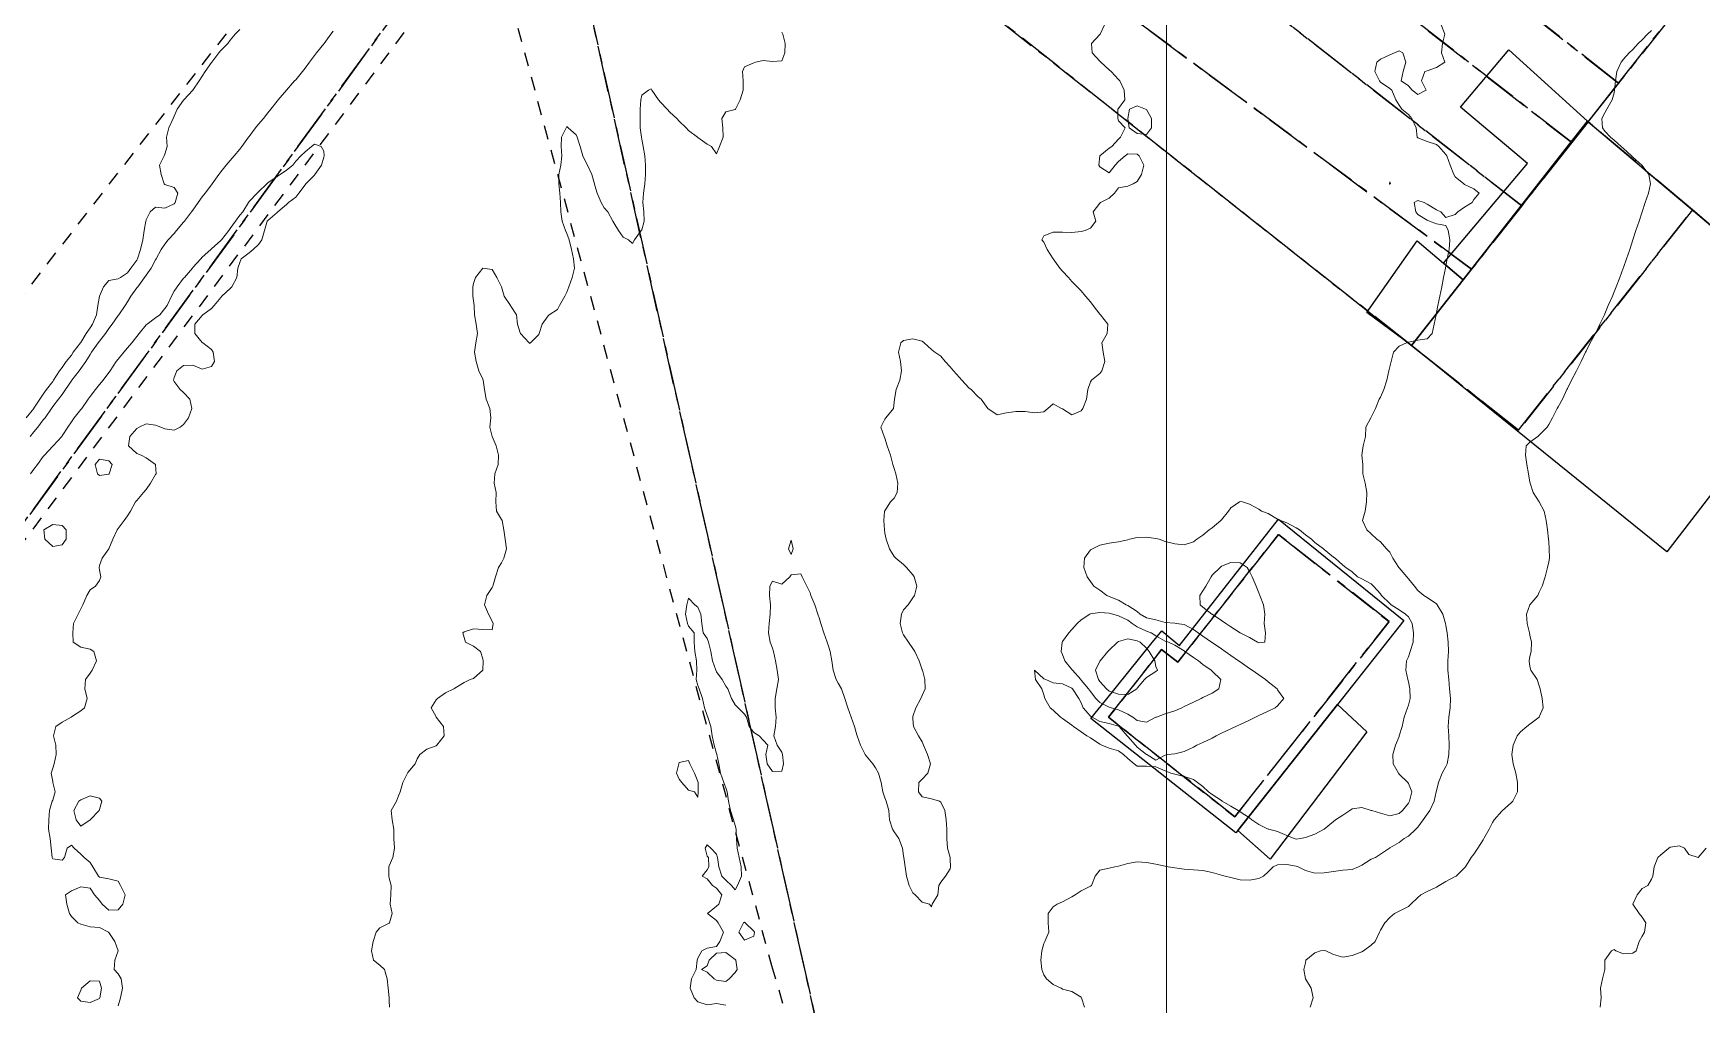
# Model space of a CAD drawing. Header units: centimetres. Extents: x 0 to 642158, y -847 to 649707.
# Drawn here: x 616206.2 to 616295.4, y 621031.9 to 621083.8 of the extents above; entities that cross this region are included whole.
import ezdxf

# ---------------------------------------------------------------- set-up
doc = ezdxf.new("R2010")
doc.units = ezdxf.units.CM
doc.header["$MEASUREMENT"] = 0
doc.linetypes.add('CENTERX2', pattern=[4, 2.5, -0.5, 0.5, -0.5])
doc.linetypes.add('JIS_02_0.7', pattern=[1.35, 0.75, -0.6])
for name, color, linetype, lineweight in [('MEV_grille', 254, 'Continuous', 9), ('WAL_parcellaire agricole', 7, 'JIS_02_0.7', 25), ('WAL_topographie 0.5', 253, 'Continuous', 20)]:
    doc.layers.add(name, color=color, linetype=linetype, lineweight=lineweight)
doc.layers.add('SPW_batiments', color=7, linetype='Continuous')
doc.layers.add('SPW_parcellaire cadastral', color=7, linetype='CENTERX2', lineweight=25, true_color=0xff0542)

# ---------------------------------------------------------------- blocks, each defined once
blk = doc.blocks.new('*U112')
at = {"layer": 'MEV_grille', "transparency": 33554687}
blk.add_lwpolyline([(0, 1825.476), (0, -1825.476)], dxfattribs=at)
blk = doc.blocks.new('*U113')
at = {"layer": 'MEV_grille', "color": 0, "linetype": 'ByBlock', "lineweight": -2, "transparency": 16777216}
blk.add_blockref('*U112', (900, 0), dxfattribs=at)

msp = doc.modelspace()

# ---------------------------------------------------------------- linework, layer by layer
at = {"layer": 'SPW_batiments'}
for points in [[(616281.631, 621071.51), (616286.112, 621076.83), (616282.533, 621079.843), (616285.111, 621082.905), (616289.322, 621079.108), (616288.326, 621077.838), (616282.669, 621070.627), (616281.631, 621071.51)], [(616296.156, 621073.326), (616299.405, 621077.459), (616305.873, 621072.027), (616293.575, 621056.076), (616279.912, 621067.113), (616282.669, 621070.627), (616288.326, 621077.838), (616289.322, 621079.108), (616296.156, 621073.326)], [(616282.669, 621070.627), (616279.912, 621067.113), (616277.524, 621068.874), (616280.223, 621072.707), (616282.669, 621070.627)], [(616279.509, 621052.407), (616275.952, 621047.913), (616270.623, 621041.177), (616270.527, 621041.056), (616262.759, 621047.172), (616263.542, 621048.138), (616265.977, 621051.137), (616266.559, 621051.856), (616267.007, 621051.487), (616267.509, 621051.073), (616272.808, 621057.823), (616279.509, 621052.407)], [(616277.526, 621046.457), (616272.36, 621039.656), (616270.623, 621041.177), (616275.952, 621047.913), (616277.526, 621046.457)]]:
    msp.add_lwpolyline(points, dxfattribs=at)
at = {"layer": 'SPW_parcellaire cadastral'}
for points in [[(616131.436, 621110.214), (616157.913, 621144.33), (616228.713, 621089.191), (616203.864, 621055.115), (616131.436, 621110.214)], [(616305.082, 621098.968), (616307.975, 621102.63), (616310.944, 621106.387), (616313.428, 621109.53), (616316.151, 621112.977), (616318.432, 621115.864), (616321.896, 621120.248), (616323.831, 621122.697), (616331.518, 621116.661), (616296.156, 621073.325), (616294.938, 621074.355), (616289.362, 621079.073), (616290.985, 621081.127), (616293.793, 621084.681), (616296.371, 621087.944), (616298.979, 621091.246), (616301.753, 621094.755), (616305.082, 621098.968)], [(616234.504, 621097.133), (616236.971, 621100.516), (616242.02, 621096.552), (616243.227, 621095.632), (616257.622, 621084.703), (616279.907, 621067.106), (616285.635, 621062.58), (616294.938, 621074.355), (616296.156, 621073.325), (616331.518, 621116.661), (616336.501, 621112.779), (616340.801, 621109.396), (616349.064, 621102.902), (616357.004, 621096.65), (616365.286, 621090.149), (616331.308, 621049.179), (616335.409, 621045.813), (616267.58, 620957.645), (616263.613, 620952.538), (616261.912, 620966.122), (616250.942, 621018.209), (616235.854, 621085.618), (616234.067, 621096.533), (616234.504, 621097.133)], [(616253.361, 621110.813), (616255.978, 621114.104), (616263.773, 621108.019), (616269.279, 621103.723), (616293.793, 621084.681), (616290.985, 621081.127), (616267.193, 621099.87), (616266.477, 621100.426), (616253.361, 621110.813)], [(616253.361, 621110.813), (616266.477, 621100.426), (616267.193, 621099.87), (616290.985, 621081.127), (616289.362, 621079.073), (616288.481, 621077.957), (616261.888, 621098.696), (616258.736, 621101.653), (616250.896, 621107.714), (616253.361, 621110.813)], [(616248.126, 621104.231), (616250.896, 621107.714), (616258.736, 621101.653), (616261.888, 621098.696), (616288.481, 621077.957), (616285.809, 621074.576), (616255.818, 621097.988), (616248.126, 621104.231)], [(616283.129, 621071.184), (616256.237, 621091.103), (616252.859, 621094), (616245.032, 621100.34), (616248.126, 621104.231), (616255.818, 621097.988), (616285.809, 621074.576), (616283.129, 621071.184)], [(616283.129, 621071.184), (616279.907, 621067.106), (616257.622, 621084.703), (616243.227, 621095.632), (616242.02, 621096.552), (616245.032, 621100.34), (616252.859, 621094), (616256.237, 621091.103), (616283.129, 621071.184)], [(616228.713, 621089.191), (616234.067, 621096.533), (616235.854, 621085.618), (616250.942, 621018.209), (616191.526, 620940.742), (616149.715, 620970.824), (616144.734, 620974.533), (616203.864, 621055.115), (616228.713, 621089.191)], [(616283.129, 621071.184), (616285.809, 621074.576), (616288.481, 621077.957), (616289.362, 621079.073), (616294.938, 621074.355), (616285.635, 621062.58), (616279.907, 621067.106), (616283.129, 621071.184)], [(616278.716, 621052.353), (616270.463, 621041.923), (616263.707, 621047.243), (616266.552, 621050.857), (616267.416, 621050.177), (616272.799, 621057.012), (616278.716, 621052.353)], [(616278.716, 621052.353), (616272.799, 621057.012), (616267.416, 621050.177), (616266.552, 621050.857), (616263.707, 621047.243), (616270.463, 621041.923), (616278.716, 621052.353)]]:
    msp.add_lwpolyline(points, dxfattribs=at)
at = {"layer": 'WAL_parcellaire agricole'}
for points in [[(615993.69, 621087.772), (615996.857, 621085.772), (616071.363, 621033.532), (616158.049, 621144.691), (616223.154, 621092.299), (616150.533, 620998.958), (616089.777, 620911.085), (616081.778, 620901.784), (616076.078, 620902.284), (616069.979, 620895.383), (615970.471, 620972.87), (615993.69, 621087.772)], [(616146.369, 620977.291), (616226.522, 621084.466), (616231.772, 621085.383), (616245.694, 621033.969), (616249.362, 621021.469), (616227.866, 620992.8), (616189.372, 620943.13), (616146.369, 620977.291)]]:
    msp.add_lwpolyline(points, dxfattribs=at)
at = {"layer": 'WAL_topographie 0.5'}
for points in [[(616263.496, 621084.25), (616263.27, 621083.75), (616263.25, 621083.727), (616262.804, 621083.25), (616262.832, 621082.75), (616263.25, 621082.312), (616263.301, 621082.25), (616263.75, 621081.847), (616263.858, 621081.75), (616264.25, 621081.325), (616264.316, 621081.25), (616264.55, 621080.75), (616264.591, 621080.25), (616264.25, 621079.781), (616264.214, 621079.75), (616264.208, 621079.25), (616264.25, 621079.125), (616264.596, 621078.75), (616264.347, 621078.25), (616264.25, 621078.143), (616263.883, 621077.75), (616263.75, 621077.663), (616263.25, 621077.25), (616263.25, 621077.25), (616263.191, 621076.75), (616263.25, 621076.653), (616263.75, 621076.347), (616264.071, 621076.75), (616264.25, 621076.95), (616264.6, 621077.25), (616264.75, 621077.357), (616265.25, 621077.328), (616265.35, 621077.25), (616265.595, 621076.75), (616265.48, 621076.25), (616265.25, 621075.879), (616265.028, 621075.75), (616264.75, 621075.625), (616264.25, 621075.536), (616264.028, 621075.25), (616263.75, 621074.982), (616263.286, 621074.75), (616263.25, 621074.724), (616262.89, 621074.25), (616263.025, 621073.75), (616262.75, 621073.383), (616262.464, 621073.25), (616262.25, 621073.212), (616261.75, 621073.144), (616261.25, 621073.165), (616260.75, 621073.167), (616260.25, 621072.964), (616260.15, 621072.75), (616260.25, 621072.635), (616260.439, 621072.25), (616260.75, 621071.75), (616260.75, 621071.75), (616261.106, 621071.25), (616261.25, 621071.087), (616261.568, 621070.75), (616261.75, 621070.537), (616262.043, 621070.25), (616262.25, 621070.024), (616262.485, 621069.75), (616262.75, 621069.448), (616262.892, 621069.25), (616263.25, 621068.793), (616263.287, 621068.75), (616263.683, 621068.25), (616263.637, 621067.75), (616263.353, 621067.25), (616263.417, 621066.75), (616263.518, 621066.25), (616263.355, 621065.75), (616263.25, 621065.607), (616262.795, 621065.25), (616262.75, 621065.167), (616262.611, 621064.75), (616262.54, 621064.25), (616262.338, 621063.75), (616262.25, 621063.625), (616261.75, 621063.41), (616261.25, 621063.719), (616261.194, 621063.75), (616260.75, 621063.985), (616260.464, 621063.75), (616260.25, 621063.573), (616259.75, 621063.515), (616259.25, 621063.583), (616258.75, 621063.58), (616258.25, 621063.506), (616257.75, 621063.402), (616257.25, 621063.75), (616257.25, 621063.75), (616256.9, 621064.25), (616256.75, 621064.372), (616256.372, 621064.75), (616256.25, 621064.85), (616255.867, 621065.25), (616255.75, 621065.391), (616255.424, 621065.75), (616255.25, 621065.977), (616254.985, 621066.25), (616254.75, 621066.546), (616254.427, 621066.75), (616254.25, 621066.9), (616253.861, 621067.25), (616253.75, 621067.337), (616253.25, 621067.471), (616252.75, 621067.371), (616252.61, 621067.25), (616252.474, 621066.75), (616252.588, 621066.25), (616252.647, 621065.75), (616252.561, 621065.25), (616252.35, 621064.75), (616252.264, 621064.25), (616252.25, 621064.083), (616252.217, 621063.75), (616251.803, 621063.25), (616251.75, 621063.173), (616251.538, 621062.75), (616251.709, 621062.25), (616251.75, 621062.156), (616251.877, 621061.75), (616252.049, 621061.25), (616252.182, 621060.75), (616252.25, 621060.53), (616252.341, 621060.25), (616252.445, 621059.75), (616252.413, 621059.25), (616252.25, 621058.944), (616252.059, 621058.75), (616251.75, 621058.278), (616251.737, 621058.25), (616251.697, 621057.75), (616251.724, 621057.25), (616251.75, 621057.071), (616251.828, 621056.75), (616251.995, 621056.25), (616252.25, 621055.838), (616252.344, 621055.75), (616252.75, 621055.399), (616252.903, 621055.25), (616253.25, 621054.847), (616253.321, 621054.75), (616253.464, 621054.25), (616253.336, 621053.75), (616253.25, 621053.63), (616252.993, 621053.25), (616252.75, 621052.985), (616252.646, 621052.75), (616252.578, 621052.25), (616252.698, 621051.75), (616252.75, 621051.653), (616253.014, 621051.25), (616253.25, 621050.912), (616253.352, 621050.75), (616253.585, 621050.25), (616253.75, 621049.773), (616253.757, 621049.75), (616253.892, 621049.25), (616253.902, 621048.75), (616253.75, 621048.396), (616253.679, 621048.25), (616253.408, 621047.75), (616253.25, 621047.282), (616253.242, 621047.25), (616253.25, 621047.15), (616253.292, 621046.75), (616253.552, 621046.25), (616253.75, 621045.917), (616253.826, 621045.75), (616254.027, 621045.25), (616254.194, 621044.75), (616254.041, 621044.25), (616253.75, 621043.93), (616253.573, 621043.75), (616253.555, 621043.25), (616253.75, 621042.984), (616254.25, 621042.877), (616254.675, 621042.75), (616254.75, 621042.709), (616254.95, 621042.25), (616255.033, 621041.75), (616255.057, 621041.25), (616255.058, 621040.75), (616255.099, 621040.25), (616255.237, 621039.75), (616255.25, 621039.65), (616255.264, 621039.25), (616255.25, 621039.132), (616255, 621038.75), (616254.75, 621038.425), (616254.637, 621038.25), (616254.577, 621037.75), (616254.288, 621037.25), (616254.25, 621037.107), (616254.139, 621037.25), (616253.75, 621037.359), (616253.371, 621037.75), (616253.25, 621037.861), (616253.053, 621038.25), (616252.9, 621038.75), (616252.833, 621039.25), (616252.763, 621039.75), (616252.75, 621039.827), (616252.689, 621040.25), (616252.5, 621040.75), (616252.25, 621041.123), (616252.158, 621041.25), (616252.003, 621041.75), (616251.957, 621042.25), (616251.814, 621042.75), (616251.75, 621042.94), (616251.643, 621043.25), (616251.556, 621043.75), (616251.41, 621044.25), (616251.25, 621044.539), (616251.11, 621044.75), (616250.75, 621045.172), (616250.703, 621045.25), (616250.457, 621045.75), (616250.266, 621046.25), (616250.25, 621046.298), (616250.129, 621046.75), (616249.958, 621047.25), (616249.763, 621047.75), (616249.75, 621047.791), (616249.618, 621048.25), (616249.424, 621048.75), (616249.25, 621049.065), (616249.151, 621049.25), (616248.985, 621049.75), (616248.912, 621050.25), (616248.821, 621050.75), (616248.75, 621050.984), (616248.667, 621051.25), (616248.495, 621051.75), (616248.321, 621052.25), (616248.25, 621052.491), (616248.168, 621052.75), (616248.002, 621053.25), (616247.8, 621053.75), (616247.75, 621053.881), (616247.572, 621054.25), (616247.327, 621054.75), (616247.25, 621054.904), (616246.75, 621054.846), (616246.674, 621054.75), (616246.25, 621054.35), (616245.75, 621054.51), (616245.602, 621054.25), (616245.586, 621053.75), (616245.64, 621053.25), (616245.615, 621052.75), (616245.56, 621052.25), (616245.538, 621051.75), (616245.627, 621051.25), (616245.75, 621050.923), (616245.802, 621050.75), (616245.899, 621050.25), (616245.992, 621049.75), (616246.067, 621049.25), (616245.975, 621048.75), (616245.883, 621048.25), (616245.887, 621047.75), (616245.947, 621047.25), (616245.9, 621046.75), (616245.813, 621046.25), (616245.989, 621045.75), (616246.25, 621045.375), (616246.28, 621045.25), (616246.335, 621044.75), (616246.25, 621044.35), (616245.75, 621044.347), (616245.466, 621044.75), (616245.391, 621045.25), (616245.5, 621045.75), (616245.25, 621046.012), (616245.023, 621046.25), (616244.75, 621046.426), (616244.494, 621046.75), (616244.344, 621047.25), (616244.25, 621047.4), (616243.9, 621047.75), (616243.75, 621047.905), (616243.55, 621048.25), (616243.348, 621048.75), (616243.25, 621048.893), (616243.054, 621049.25), (616242.75, 621049.669), (616242.709, 621049.75), (616242.534, 621050.25), (616242.451, 621050.75), (616242.327, 621051.25), (616242.25, 621051.446), (616242.038, 621051.75), (616241.958, 621052.25), (616241.919, 621052.75), (616241.75, 621053.117), (616241.596, 621053.25), (616241.25, 621053.596), (616241.159, 621053.25), (616241.094, 621052.75), (616241.194, 621052.25), (616241.25, 621052.113), (616241.558, 621051.75), (616241.561, 621051.25), (616241.589, 621050.75), (616241.679, 621050.25), (616241.692, 621049.75), (616241.66, 621049.25), (616241.75, 621048.939), (616241.827, 621048.75), (616242.004, 621048.25), (616242.108, 621047.75), (616242.25, 621047.34), (616242.292, 621047.25), (616242.451, 621046.75), (616242.524, 621046.25), (616242.619, 621045.75), (616242.75, 621045.309), (616242.768, 621045.25), (616242.876, 621044.75), (616242.959, 621044.25), (616243.138, 621043.75), (616243.25, 621043.46), (616243.313, 621043.25), (616243.387, 621042.75), (616243.489, 621042.25), (616243.665, 621041.75), (616243.75, 621041.46), (616243.805, 621041.25), (616243.818, 621040.75), (616243.854, 621040.25), (616243.958, 621039.75), (616244.069, 621039.25), (616244.08, 621038.75), (616243.871, 621038.25), (616243.75, 621038.016), (616243.553, 621038.25), (616243.25, 621038.531), (616243.036, 621038.75), (616242.882, 621039.25), (616242.805, 621039.75), (616242.75, 621039.917), (616242.45, 621040.25), (616242.25, 621040.417), (616242.147, 621040.25), (616242.25, 621039.806), (616242.321, 621039.75), (616242.333, 621039.25), (616242.25, 621039.083), (616241.977, 621038.75), (616242.25, 621038.6), (616242.53, 621038.25), (616242.75, 621038.109), (616243.03, 621037.75), (616242.878, 621037.25), (616242.75, 621037.138), (616242.275, 621036.75), (616242.75, 621036.377), (616242.84, 621036.25), (616243.126, 621035.75), (616242.922, 621035.25), (616242.75, 621034.994), (616242.25, 621034.897), (616241.961, 621034.75), (616241.75, 621034.369), (616241.714, 621034.25), (616241.66, 621033.75), (616241.407, 621033.25), (616241.333, 621032.75), (616241.561, 621032.25), (616241.75, 621032.024), (616242.25, 621031.874), (616242.75, 621031.934), (616243.25, 621031.852)], [(616281.497, 621084.25), (616281.693, 621083.75), (616281.573, 621083.25), (616281.515, 621082.75), (616281.69, 621082.25), (616281.25, 621081.968), (616280.75, 621081.791), (616280.625, 621081.75), (616280.447, 621081.25), (616280.706, 621080.75), (616280.25, 621080.531), (616279.95, 621080.75), (616279.75, 621080.983), (616279.369, 621081.25), (616279.467, 621081.75), (616279.615, 621082.25), (616279.458, 621082.75), (616279.25, 621082.854), (616279, 621082.75), (616278.75, 621082.654), (616278.25, 621082.417), (616278.058, 621082.25), (616277.958, 621081.75), (616278.203, 621081.25), (616278.25, 621081.194), (616278.75, 621080.844), (616278.854, 621080.75), (616279.075, 621080.25), (616279.25, 621079.952), (616279.403, 621079.75), (616279.75, 621079.456), (616279.938, 621079.25), (616280.161, 621078.75), (616280.223, 621078.25), (616280.25, 621078.202), (616280.75, 621078.019), (616281.25, 621077.861), (616281.373, 621077.75), (616281.75, 621077.32), (616281.802, 621077.25), (616281.974, 621076.75), (616282.176, 621076.25), (616282.25, 621076.129), (616282.708, 621075.75), (616282.75, 621075.71), (616283.25, 621075.485), (616283.536, 621075.25), (616283.25, 621074.917), (616283.15, 621074.75), (616282.75, 621074.507), (616282.396, 621074.25), (616282.25, 621074.11), (616281.75, 621073.945), (616281.488, 621074.25), (616281.25, 621074.364), (616280.75, 621074.664), (616280.583, 621074.75), (616280.25, 621074.865), (616280.05, 621074.75), (616280.154, 621074.25), (616280.25, 621074.117), (616280.75, 621073.811), (616280.875, 621073.75), (616281.25, 621073.614), (616281.75, 621073.516), (616281.879, 621073.25), (616281.972, 621072.75), (616281.92, 621072.25), (616281.828, 621071.75), (616281.75, 621071.361), (616281.727, 621071.25), (616281.631, 621070.75), (616281.536, 621070.25), (616281.433, 621069.75), (616281.325, 621069.25), (616281.25, 621068.875), (616281.227, 621068.75), (616281.131, 621068.25), (616281.013, 621067.75), (616280.75, 621067.472), (616280.25, 621067.389), (616279.75, 621067.281), (616279.655, 621067.25), (616279.25, 621067.083), (616278.957, 621066.75), (616278.821, 621066.25), (616278.75, 621065.97), (616278.706, 621065.75), (616278.59, 621065.25), (616278.438, 621064.75), (616278.25, 621064.357), (616278.183, 621064.25), (616277.983, 621063.75), (616277.75, 621063.274), (616277.733, 621063.25), (616277.464, 621062.75), (616277.446, 621062.25), (616277.331, 621061.75), (616277.25, 621061.25), (616277.31, 621060.75), (616277.318, 621060.25), (616277.44, 621059.75), (616277.53, 621059.25), (616277.5, 621058.75), (616277.438, 621058.25), (616277.3, 621057.75), (616277.534, 621057.25), (616277.75, 621057.044), (616278.057, 621056.75), (616278.25, 621056.611), (616278.583, 621056.25), (616278.75, 621056.06), (616278.914, 621055.75), (616279.233, 621055.25), (616279.25, 621055.23), (616279.673, 621054.75), (616279.75, 621054.646), (616280.078, 621054.25), (616280.25, 621054.012), (616280.58, 621053.75), (616280.75, 621053.642), (616281.25, 621053.302), (616281.293, 621053.25), (616281.594, 621052.75), (616281.727, 621052.25), (616281.75, 621052.14), (616281.828, 621051.75), (616281.883, 621051.25), (616281.885, 621050.75), (616281.861, 621050.25), (616281.864, 621049.75), (616281.908, 621049.25), (616281.954, 621048.75), (616281.999, 621048.25), (616281.978, 621047.75), (616281.907, 621047.25), (616281.882, 621046.75), (616281.907, 621046.25), (616281.924, 621045.75), (616281.916, 621045.25), (616281.816, 621044.75), (616281.75, 621044.612), (616281.562, 621044.25), (616281.362, 621043.75), (616281.25, 621043.303), (616281.242, 621043.25), (616281.134, 621042.75), (616280.887, 621042.25), (616280.75, 621042.064), (616280.54, 621041.75), (616280.25, 621041.37), (616280.139, 621041.25), (616279.75, 621040.881), (616279.528, 621040.75), (616279.25, 621040.546), (616278.75, 621040.261), (616278.73, 621040.25), (616278.25, 621039.925), (616277.987, 621039.75), (616277.75, 621039.651), (616277.25, 621039.339), (616277.082, 621039.25), (616276.75, 621039.109), (616276.25, 621039.061), (616275.75, 621039.001), (616275.25, 621038.92), (616274.75, 621038.912), (616274.25, 621039.052), (616273.859, 621039.25), (616273.75, 621039.278), (616273.25, 621039.367), (616272.75, 621039.346), (616272.52, 621039.25), (616272.25, 621038.98), (616272.008, 621038.75), (616271.75, 621038.623), (616271.25, 621038.527), (616270.75, 621038.551), (616270.25, 621038.667), (616269.945, 621038.75), (616269.75, 621038.807), (616269.25, 621038.946), (616268.75, 621039.048), (616268.25, 621039.085), (616267.75, 621039.124), (616267.25, 621039.19), (616266.904, 621039.25), (616266.75, 621039.281), (616266.25, 621039.393), (616265.75, 621039.473), (616265.25, 621039.505), (616264.75, 621039.424), (616264.25, 621039.287), (616264.05, 621039.25), (616263.75, 621039.171), (616263.25, 621039.071), (616263, 621038.75), (616262.81, 621038.25), (616262.75, 621038.203), (616262.25, 621037.957), (616261.935, 621037.75), (616261.75, 621037.641), (616261.25, 621037.371), (616260.958, 621037.25), (616260.75, 621037.107), (616260.484, 621036.75), (616260.486, 621036.25), (616260.519, 621035.75), (616260.31, 621035.25), (616260.25, 621035.143), (616260.148, 621034.75), (616260.089, 621034.25), (616260.14, 621033.75), (616260.25, 621033.467), (616260.401, 621033.25), (616260.75, 621032.955), (616261.171, 621032.75), (616261.25, 621032.706), (616261.75, 621032.583), (616262.25, 621032.283), (616262.265, 621032.25), (616262.427, 621031.75)], [(616217.25, 621083.997), (616217, 621083.75), (616216.75, 621083.422), (616216.609, 621083.25), (616216.25, 621082.875), (616216.129, 621082.75), (616215.755, 621082.25), (616215.75, 621082.242), (616215.403, 621081.75), (616215.25, 621081.5), (616215.083, 621081.25), (616214.75, 621080.75), (616214.75, 621080.75), (616214.269, 621080.25), (616214.25, 621080.228), (616213.913, 621079.75), (616213.75, 621079.372), (616213.69, 621079.25), (616213.462, 621078.75), (616213.332, 621078.25), (616213.366, 621077.75), (616213.25, 621077.333), (616213.21, 621077.25), (616212.958, 621076.75), (616213.047, 621076.25), (616213.21, 621075.75), (616213.25, 621075.713), (616213.75, 621075.552), (616213.95, 621075.25), (616213.799, 621074.75), (616213.75, 621074.687), (616213.25, 621074.453), (616212.75, 621074.5), (616212.464, 621074.25), (616212.25, 621073.821), (616212.235, 621073.75), (616212.15, 621073.25), (616212.069, 621072.75), (616211.951, 621072.25), (616211.791, 621071.75), (616211.75, 621071.668), (616211.438, 621071.25), (616211.25, 621070.994), (616210.877, 621070.75), (616210.75, 621070.671), (616210.25, 621070.592), (616209.961, 621070.25), (616209.75, 621069.75), (616209.75, 621069.75), (616209.658, 621069.25), (616209.589, 621068.75), (616209.379, 621068.25), (616209.25, 621068.048), (616209.037, 621067.75), (616208.75, 621067.262), (616208.741, 621067.25), (616208.352, 621066.75), (616208.25, 621066.596), (616207.976, 621066.25), (616207.75, 621065.926), (616207.62, 621065.75), (616207.292, 621065.25), (616207.25, 621065.185), (616206.924, 621064.75), (616206.75, 621064.505), (616206.562, 621064.25), (616206.25, 621063.765), (616206.239, 621063.75), (616205.832, 621063.25)], [(616222.25, 621083.918), (616222.12, 621083.75), (616221.765, 621083.25), (616221.75, 621083.232), (616221.358, 621082.75), (616221.25, 621082.609), (616220.977, 621082.25), (616220.75, 621081.938), (616220.601, 621081.75), (616220.25, 621081.314), (616220.189, 621081.25), (616219.75, 621080.752), (616219.748, 621080.75), (616219.316, 621080.25), (616219.25, 621080.17), (616218.915, 621079.75), (616218.75, 621079.539), (616218.52, 621079.25), (616218.25, 621078.936), (616218.089, 621078.75), (616217.75, 621078.29), (616217.72, 621078.25), (616217.361, 621077.75), (616217.25, 621077.611), (616216.957, 621077.25), (616216.75, 621077.003), (616216.536, 621076.75), (616216.25, 621076.388), (616216.14, 621076.25), (616215.785, 621075.75), (616215.75, 621075.703), (616215.41, 621075.25), (616215.25, 621075.05), (616215.034, 621074.75), (616214.75, 621074.342), (616214.681, 621074.25), (616214.293, 621073.75), (616214.25, 621073.697), (616213.877, 621073.25), (616213.75, 621073.098), (616213.433, 621072.75), (616213.25, 621072.527), (616213.054, 621072.25), (616212.781, 621071.75), (616212.75, 621071.697), (616212.512, 621071.25), (616212.25, 621070.874), (616212.164, 621070.75), (616211.796, 621070.25), (616211.75, 621070.187), (616211.437, 621069.75), (616211.25, 621069.446), (616211.118, 621069.25), (616210.785, 621068.75), (616210.75, 621068.708), (616210.431, 621068.25), (616210.25, 621068.013), (616210.069, 621067.75), (616209.75, 621067.349), (616209.675, 621067.25), (616209.332, 621066.75), (616209.25, 621066.629), (616209.018, 621066.25), (616208.75, 621065.88), (616208.66, 621065.75), (616208.267, 621065.25), (616208.25, 621065.229), (616207.934, 621064.75), (616207.75, 621064.496), (616207.57, 621064.25), (616207.25, 621063.843), (616207.182, 621063.75), (616206.85, 621063.25), (616206.75, 621063.129), (616206.462, 621062.75), (616206.25, 621062.503), (616206.052, 621062.25)], [(616246.25, 621083.863), (616246.291, 621083.75), (616246.413, 621083.25), (616246.411, 621082.75), (616246.25, 621082.326), (616245.75, 621082.285), (616245.25, 621082.35), (616244.833, 621082.25), (616244.75, 621082.213), (616244.25, 621082), (616244.141, 621081.75), (616244.173, 621081.25), (616244.169, 621080.75), (616244.014, 621080.25), (616243.762, 621079.75), (616243.75, 621079.721), (616243.25, 621079.594), (616243.038, 621079.25), (616243.089, 621078.75), (616243.105, 621078.25), (616242.917, 621077.75), (616242.75, 621077.35), (616242.484, 621077.75), (616242.25, 621077.871), (616241.75, 621078.234), (616241.727, 621078.25), (616241.25, 621078.6), (616241.118, 621078.75), (616240.75, 621079.097), (616240.625, 621079.25), (616240.25, 621079.587), (616240.11, 621079.75), (616239.75, 621080.123), (616239.644, 621080.25), (616239.299, 621080.75), (616239.25, 621080.823), (616239.104, 621080.75), (616238.75, 621080.484), (616238.702, 621080.25), (616238.671, 621079.75), (616238.661, 621079.25), (616238.673, 621078.75), (616238.731, 621078.25), (616238.75, 621078.143), (616238.834, 621077.75), (616238.921, 621077.25), (616238.946, 621076.75), (616238.951, 621076.25), (616238.923, 621075.75), (616238.851, 621075.25), (616238.815, 621074.75), (616238.871, 621074.25), (616238.879, 621073.75), (616238.75, 621073.288), (616238.726, 621073.25), (616238.361, 621072.75), (616238.25, 621072.568), (616238.05, 621072.75), (616237.75, 621072.908), (616237.514, 621073.25), (616237.25, 621073.664), (616237.208, 621073.75), (616236.933, 621074.25), (616236.75, 621074.466), (616236.583, 621074.75), (616236.371, 621075.25), (616236.25, 621075.667), (616236.229, 621075.75), (616236.086, 621076.25), (616235.858, 621076.75), (616235.75, 621076.94), (616235.597, 621077.25), (616235.454, 621077.75), (616235.294, 621078.25), (616235.25, 621078.379), (616234.808, 621078.75), (616234.75, 621078.821), (616234.716, 621078.75), (616234.463, 621078.25), (616234.44, 621077.75), (616234.477, 621077.25), (616234.427, 621076.75), (616234.326, 621076.25), (616234.31, 621075.75), (616234.364, 621075.25), (616234.407, 621074.75), (616234.432, 621074.25), (616234.494, 621073.75), (616234.679, 621073.25), (616234.75, 621073.104), (616234.87, 621072.75), (616234.988, 621072.25), (616235.103, 621071.75), (616235.147, 621071.25), (616235.035, 621070.75), (616234.854, 621070.25), (616234.75, 621069.959), (616234.635, 621069.75), (616234.361, 621069.25), (616234.25, 621069.04), (616233.797, 621068.75), (616233.75, 621068.702), (616233.424, 621068.25), (616233.265, 621067.75), (616233.25, 621067.7), (616232.8, 621067.25), (616232.75, 621067.221), (616232.733, 621067.25), (616232.274, 621067.75), (616232.25, 621067.783), (616232.115, 621068.25), (616232.048, 621068.75), (616231.75, 621069.22), (616231.728, 621069.25), (616231.392, 621069.75), (616231.25, 621070.25), (616231.25, 621070.25), (616231, 621070.75), (616230.75, 621071.164), (616230.25, 621071.25), (616229.867, 621070.75), (616229.75, 621070.432), (616229.717, 621070.25), (616229.727, 621069.75), (616229.75, 621069.5), (616229.788, 621069.25), (616229.813, 621068.75), (616229.898, 621068.25), (616229.966, 621067.75), (616229.881, 621067.25), (616229.814, 621066.75), (616229.895, 621066.25), (616230.044, 621065.75), (616230.25, 621065.313), (616230.275, 621065.25), (616230.349, 621064.75), (616230.43, 621064.25), (616230.623, 621063.75), (616230.674, 621063.25), (616230.63, 621062.75), (616230.75, 621062.25), (616230.75, 621062.25), (616230.966, 621061.75), (616231.096, 621061.25), (616231.072, 621060.75), (616230.899, 621060.25), (616230.853, 621059.75), (616230.97, 621059.25), (616230.957, 621058.75), (616230.988, 621058.25), (616231.25, 621057.806), (616231.29, 621057.75), (616231.382, 621057.25), (616231.453, 621056.75), (616231.522, 621056.25), (616231.378, 621055.75), (616231.25, 621055.489), (616231.088, 621055.25), (616230.936, 621054.75), (616230.793, 621054.25), (616230.75, 621054.174), (616230.458, 621053.75), (616230.341, 621053.25), (616230.554, 621052.75), (616230.75, 621052.383), (616230.806, 621052.25), (616230.75, 621051.917), (616230.25, 621051.924), (616229.75, 621051.962), (616229.25, 621051.81), (616229.185, 621051.75), (616229.25, 621051.5), (616229.329, 621051.25), (616229.75, 621051.045), (616230.133, 621050.75), (616230.25, 621050.361), (616230.279, 621050.25), (616230.25, 621049.75), (616230.25, 621049.75), (616229.75, 621049.317), (616229.583, 621049.25), (616229.25, 621049.092), (616228.75, 621048.792), (616228.694, 621048.75), (616228.25, 621048.543), (616227.825, 621048.25), (616227.75, 621048.162), (616227.486, 621047.75), (616227.75, 621047.267), (616227.759, 621047.25), (616228.142, 621046.75), (616228.182, 621046.25), (616227.791, 621045.75), (616227.75, 621045.719), (616227.25, 621045.54), (616226.886, 621045.25), (616226.75, 621045.023), (616226.63, 621044.75), (616226.25, 621044.283), (616226.222, 621044.25), (616225.974, 621043.75), (616225.833, 621043.25), (616225.75, 621043.042), (616225.629, 621042.75), (616225.344, 621042.25), (616225.398, 621041.75), (616225.5, 621041.25), (616225.485, 621040.75), (616225.523, 621040.25), (616225.432, 621039.75), (616225.25, 621039.296), (616225.232, 621039.25), (616225.224, 621038.75), (616225.25, 621038.639), (616225.356, 621038.25), (616225.325, 621037.75), (616225.293, 621037.25), (616225.397, 621036.75), (616225.264, 621036.25), (616225.25, 621036.238), (616224.75, 621035.991), (616224.54, 621035.75), (616224.387, 621035.25), (616224.301, 621034.75), (616224.4, 621034.25), (616224.75, 621033.981), (616224.99, 621033.75), (616225.135, 621033.25), (616225.187, 621032.75), (616225.236, 621032.25), (616225.25, 621032.083), (616225.264, 621031.75)], [(616292.75, 621083.953), (616292.533, 621083.75), (616292.25, 621083.448), (616292.043, 621083.25), (616291.75, 621082.929), (616291.55, 621082.75), (616291.25, 621082.418), (616291.118, 621082.25), (616290.9, 621081.75), (616290.82, 621081.25), (616290.776, 621080.75), (616290.75, 621080.62), (616290.65, 621080.25), (616290.361, 621079.75), (616290.25, 621079.545), (616290.097, 621079.25), (616290.123, 621078.75), (616290.25, 621078.573), (616290.56, 621078.25), (616290.75, 621078.083), (616291.123, 621077.75), (616291.25, 621077.632), (616291.67, 621077.25), (616291.75, 621077.18), (616292.23, 621076.75), (616292.25, 621076.727), (616292.612, 621076.25), (616292.702, 621075.75), (616292.583, 621075.25), (616292.417, 621074.75), (616292.25, 621074.25), (616292.25, 621074.25), (616292.083, 621073.75), (616291.917, 621073.25), (616291.75, 621072.75), (616291.75, 621072.75), (616291.583, 621072.25), (616291.41, 621071.75), (616291.25, 621071.279), (616291.24, 621071.25), (616291.046, 621070.75), (616290.858, 621070.25), (616290.75, 621069.97), (616290.655, 621069.75), (616290.431, 621069.25), (616290.25, 621068.802), (616290.227, 621068.75), (616289.984, 621068.25), (616289.75, 621067.75), (616289.75, 621067.75), (616289.47, 621067.25), (616289.25, 621066.81), (616289.219, 621066.75), (616288.986, 621066.25), (616288.75, 621065.783), (616288.732, 621065.75), (616288.469, 621065.25), (616288.25, 621064.817), (616288.218, 621064.75), (616287.989, 621064.25), (616287.75, 621063.829), (616287.707, 621063.75), (616287.453, 621063.25), (616287.25, 621062.885), (616287.177, 621062.75), (616286.75, 621062.313), (616286.671, 621062.25), (616286.25, 621061.946), (616286.052, 621061.75), (616286.017, 621061.25), (616286.088, 621060.75), (616286.166, 621060.25), (616286.25, 621059.813), (616286.268, 621059.75), (616286.426, 621059.25), (616286.75, 621058.75), (616286.75, 621058.75), (616287.013, 621058.25), (616287.122, 621057.75), (616287.194, 621057.25), (616287.239, 621056.75), (616287.25, 621056.625), (616287.278, 621056.25), (616287.289, 621055.75), (616287.25, 621055.55), (616287.193, 621055.25), (616287.059, 621054.75), (616286.904, 621054.25), (616286.75, 621053.917), (616286.668, 621053.75), (616286.25, 621053.25), (616286.25, 621053.25), (616286.068, 621052.75), (616286.097, 621052.25), (616286.227, 621051.75), (616286.25, 621051.635), (616286.324, 621051.25), (616286.306, 621050.75), (616286.25, 621050.481), (616286.2, 621050.25), (616286.25, 621049.95), (616286.3, 621049.75), (616286.63, 621049.25), (616286.75, 621048.917), (616286.8, 621048.75), (616286.903, 621048.25), (616286.963, 621047.75), (616286.75, 621047.263), (616286.742, 621047.25), (616286.25, 621046.865), (616286.08, 621046.75), (616285.75, 621046.458), (616285.561, 621046.25), (616285.353, 621045.75), (616285.275, 621045.25), (616285.353, 621044.75), (616285.497, 621044.25), (616285.581, 621043.75), (616285.58, 621043.25), (616285.337, 621042.75), (616285.25, 621042.658), (616284.78, 621042.25), (616284.75, 621042.217), (616284.333, 621041.75), (616284.25, 621041.619), (616284.064, 621041.25), (616283.79, 621040.75), (616283.75, 621040.685), (616283.469, 621040.25), (616283.25, 621039.912), (616283.11, 621039.75), (616282.799, 621039.25), (616282.75, 621039.191), (616282.303, 621038.75), (616282.25, 621038.72), (616281.75, 621038.456), (616281.399, 621038.25), (616281.25, 621038.153), (616280.75, 621037.928), (616280.417, 621037.75), (616280.25, 621037.602), (616279.887, 621037.25), (616279.75, 621037.123), (616279.25, 621036.872), (616279, 621036.75), (616278.75, 621036.53), (616278.483, 621036.25), (616278.25, 621035.85), (616278.211, 621035.75), (616277.97, 621035.25), (616277.75, 621035.063), (616277.34, 621034.75), (616277.25, 621034.709), (616276.75, 621034.509), (616276.25, 621034.423), (616275.75, 621034.549), (616275.335, 621034.75), (616275.25, 621034.776), (616275.05, 621034.75), (616274.75, 621034.65), (616274.27, 621034.25), (616274.25, 621034.107), (616274.15, 621033.75), (616274.25, 621033.25), (616274.25, 621033.25), (616274.55, 621032.75), (616274.65, 621032.25), (616274.5, 621031.75)], [(616266.004, 621078.75), (616265.75, 621078.393), (616265.25, 621078.448), (616264.811, 621078.75), (616264.75, 621079.25), (616264.75, 621079.25), (616264.75, 621079.25), (616264.825, 621079.75), (616265.25, 621079.917), (616265.697, 621079.75), (616265.75, 621079.729), (616266.009, 621079.25), (616266.004, 621078.75)], [(616206.071, 621060.25), (616206.25, 621060.491), (616206.444, 621060.75), (616206.75, 621061.168), (616206.817, 621061.25), (616207.25, 621061.727), (616207.275, 621061.75), (616207.733, 621062.25), (616207.75, 621062.274), (616208.069, 621062.75), (616208.25, 621063.026), (616208.401, 621063.25), (616208.75, 621063.686), (616208.803, 621063.75), (616209.156, 621064.25), (616209.25, 621064.379), (616209.535, 621064.75), (616209.75, 621065.02), (616209.951, 621065.25), (616210.25, 621065.665), (616210.316, 621065.75), (616210.647, 621066.25), (616210.75, 621066.382), (616211.061, 621066.75), (616211.25, 621066.984), (616211.487, 621067.25), (616211.75, 621067.599), (616211.884, 621067.75), (616212.25, 621068.209), (616212.309, 621068.25), (616212.75, 621068.584), (616212.972, 621068.75), (616213.25, 621069.082), (616213.368, 621069.25), (616213.6, 621069.75), (616213.75, 621070.006), (616213.909, 621070.25), (616214.25, 621070.711), (616214.291, 621070.75), (616214.728, 621071.25), (616214.75, 621071.276), (616215.176, 621071.75), (616215.25, 621071.837), (616215.716, 621072.25), (616215.75, 621072.284), (616216.25, 621072.718), (616216.281, 621072.75), (616216.679, 621073.25), (616216.75, 621073.363), (616217.028, 621073.75), (616217.25, 621074.078), (616217.422, 621074.25), (616217.713, 621074.75), (616217.75, 621074.802), (616218.185, 621075.25), (616218.25, 621075.321), (616218.695, 621075.75), (616218.75, 621075.808), (616219.25, 621076.143), (616219.413, 621076.25), (616219.75, 621076.485), (616220.093, 621076.75), (616220.25, 621076.955), (616220.524, 621077.25), (616220.75, 621077.456), (616221.096, 621077.75), (616221.25, 621077.878), (616221.603, 621077.75), (616221.75, 621077.5), (616221.769, 621077.25), (616221.75, 621077.172), (616221.618, 621076.75), (616221.274, 621076.25), (616221.25, 621076.223), (616220.781, 621075.75), (616220.75, 621075.704), (616220.405, 621075.25), (616220.25, 621075.031), (616219.869, 621074.75), (616219.75, 621074.653), (616219.282, 621074.25), (616219.25, 621074.22), (616218.75, 621073.8), (616218.714, 621073.75), (616218.575, 621073.25), (616218.429, 621072.75), (616218.25, 621072.5), (616217.974, 621072.25), (616217.75, 621072.058), (616217.338, 621071.75), (616217.25, 621071.543), (616217.159, 621071.25), (616217.102, 621070.75), (616216.834, 621070.25), (616216.75, 621070.153), (616216.304, 621069.75), (616216.25, 621069.683), (616215.88, 621069.25), (616215.75, 621069.079), (616215.288, 621068.75), (616215.25, 621068.71), (616214.86, 621068.25), (616214.848, 621067.75), (616215.25, 621067.27), (616215.273, 621067.25), (616215.75, 621066.89), (616215.834, 621066.75), (616215.912, 621066.25), (616215.75, 621065.984), (616215.25, 621065.85), (616214.75, 621066.058), (616214.25, 621066.048), (616213.886, 621065.75), (616213.75, 621065.406), (616213.704, 621065.25), (616213.75, 621065.187), (616214.074, 621064.75), (616214.25, 621064.589), (616214.578, 621064.25), (616214.684, 621063.75), (616214.52, 621063.25), (616214.25, 621062.888), (616214.059, 621062.75), (616213.75, 621062.593), (616213.25, 621062.648), (616213.04, 621062.75), (616212.75, 621062.846), (616212.25, 621062.915), (616211.868, 621062.75), (616211.75, 621062.673), (616211.377, 621062.25), (616211.299, 621061.75), (616211.75, 621061.342), (616211.99, 621061.25), (616212.25, 621061.111), (616212.75, 621060.75), (616212.75, 621060.75), (616212.779, 621060.25), (616212.75, 621060.207), (616212.488, 621059.75), (616212.25, 621059.419), (616212.111, 621059.25), (616211.75, 621058.817), (616211.683, 621058.75), (616211.419, 621058.25), (616211.25, 621058.013), (616211.066, 621057.75), (616210.75, 621057.329), (616210.696, 621057.25), (616210.47, 621056.75), (616210.25, 621056.25), (616210.25, 621056.25), (616209.898, 621055.75), (616209.75, 621055.344), (616209.734, 621055.25), (616209.75, 621055.1), (616209.83, 621054.75), (616209.75, 621054.555), (616209.538, 621054.25), (616209.25, 621054.042), (616209.078, 621053.75), (616208.867, 621053.25), (616208.75, 621053.029), (616208.616, 621052.75), (616208.367, 621052.25), (616208.321, 621051.75), (616208.341, 621051.25), (616208.75, 621050.977), (616209.25, 621050.872), (616209.446, 621050.75), (616209.591, 621050.25), (616209.355, 621049.75), (616209.25, 621049.589), (616209.012, 621049.25), (616208.975, 621048.75), (616209.102, 621048.25), (616208.95, 621047.75), (616208.75, 621047.59), (616208.25, 621047.264), (616208.232, 621047.25), (616207.75, 621046.98), (616207.421, 621046.75), (616207.288, 621046.25), (616207.424, 621045.75), (616207.44, 621045.25), (616207.323, 621044.75), (616207.25, 621044.519), (616207.171, 621044.25), (616207.25, 621043.813), (616207.262, 621043.75), (616207.387, 621043.25), (616207.25, 621042.813), (616207.226, 621042.75), (616207.079, 621042.25), (616207.039, 621041.75), (616207.03, 621041.25), (616207.122, 621040.75), (616207.169, 621040.25), (616207.226, 621039.75), (616207.25, 621039.679), (616207.75, 621039.594), (616207.882, 621039.75), (616208.028, 621040.25), (616208.25, 621040.393), (616208.404, 621040.25), (616208.75, 621039.929), (616208.942, 621039.75), (616209.25, 621039.483), (616209.402, 621039.25), (616209.694, 621038.75), (616209.75, 621038.687), (616210.25, 621038.604), (616210.75, 621038.475), (616210.879, 621038.25), (616211.125, 621037.75), (616211.006, 621037.25), (616210.75, 621036.947), (616210.25, 621036.921), (616209.902, 621037.25), (616209.75, 621037.442), (616209.492, 621037.75), (616209.25, 621038.107), (616208.75, 621038.169), (616208.25, 621037.969), (616207.932, 621037.75), (616208, 621037.25), (616208.155, 621036.75), (616208.25, 621036.583), (616208.6, 621036.25), (616208.75, 621036.177), (616209.25, 621036.029), (616209.75, 621036), (616210.231, 621035.75), (616210.25, 621035.734), (616210.58, 621035.25), (616210.75, 621034.75), (616210.75, 621034.75), (616210.75, 621034.75), (616210.574, 621034.25), (616210.533, 621033.75), (616210.75, 621033.518), (616210.913, 621033.25), (616210.987, 621032.75), (616210.885, 621032.25), (616210.75, 621031.813)], [(616278.75, 621075.74), (616278.796, 621075.75), (616278.75, 621075.85), (616278.729, 621075.75), (616278.75, 621075.74)], [(616210.272, 621060.25), (616210.25, 621060.232), (616209.75, 621060.16), (616209.64, 621060.25), (616209.517, 621060.75), (616209.75, 621061.026), (616210.25, 621060.94), (616210.423, 621060.75), (616210.272, 621060.25)], [(616273.98, 621040.75), (616273.75, 621040.719), (616273.638, 621040.75), (616273.25, 621040.918), (616272.75, 621041.138), (616272.288, 621041.25), (616272.25, 621041.261), (616271.75, 621041.499), (616271.377, 621041.75), (616271.25, 621041.854), (616270.75, 621042.192), (616270.651, 621042.25), (616270.25, 621042.49), (616269.796, 621042.75), (616269.75, 621042.783), (616269.25, 621043.115), (616269.058, 621043.25), (616268.75, 621043.529), (616268.47, 621043.75), (616268.25, 621043.912), (616267.75, 621044.081), (616267.25, 621044.197), (616267.05, 621044.25), (616266.75, 621044.373), (616266.25, 621044.595), (616265.75, 621044.621), (616265.25, 621044.629), (616265.078, 621044.75), (616264.75, 621045.043), (616264.508, 621045.25), (616264.25, 621045.438), (616263.75, 621045.589), (616263.355, 621045.75), (616263.25, 621045.803), (616262.75, 621046.132), (616262.55, 621046.25), (616262.25, 621046.467), (616261.844, 621046.75), (616261.75, 621046.808), (616261.25, 621047.172), (616261.137, 621047.25), (616260.75, 621047.613), (616260.599, 621047.75), (616260.304, 621048.25), (616260.25, 621048.437), (616260.144, 621048.75), (616259.812, 621049.25), (616259.75, 621049.749), (616259.75, 621049.75), (616259.75, 621049.75), (616259.75, 621049.75), (616260.25, 621049.295), (616260.356, 621049.25), (616260.75, 621049.077), (616261.25, 621049.02), (616261.75, 621048.79), (616261.789, 621048.75), (616262.132, 621048.25), (616262.25, 621048.005), (616262.353, 621047.75), (616262.75, 621047.293), (616262.839, 621047.25), (616263.25, 621047.004), (616263.75, 621046.912), (616264.25, 621046.77), (616264.275, 621046.75), (616264.718, 621046.25), (616264.75, 621046.205), (616265.152, 621045.75), (616265.25, 621045.638), (616265.75, 621045.253), (616265.768, 621045.25), (616266.25, 621044.95), (616266.75, 621045.216), (616266.861, 621045.25), (616267.25, 621045.291), (616267.75, 621045.41), (616268.25, 621045.646), (616268.437, 621045.75), (616268.75, 621045.894), (616269.25, 621046.128), (616269.475, 621046.25), (616269.75, 621046.381), (616270.25, 621046.614), (616270.528, 621046.75), (616270.75, 621046.855), (616271.25, 621047.09), (616271.575, 621047.25), (616271.75, 621047.333), (616272.25, 621047.571), (616272.63, 621047.75), (616272.75, 621047.85), (616273.086, 621048.25), (616272.75, 621048.708), (616272.728, 621048.75), (616272.25, 621049.125), (616272.111, 621049.25), (616271.75, 621049.498), (616271.388, 621049.75), (616271.25, 621049.845), (616270.75, 621050.193), (616270.668, 621050.25), (616270.25, 621050.542), (616269.949, 621050.75), (616269.75, 621050.888), (616269.25, 621051.231), (616269.223, 621051.25), (616268.75, 621051.577), (616268.5, 621051.75), (616268.25, 621051.922), (616267.75, 621052.194), (616267.325, 621052.25), (616267.25, 621052.26), (616266.75, 621052.311), (616266.25, 621052.438), (616265.75, 621052.562), (616265.409, 621052.75), (616265.25, 621052.89), (616264.75, 621053.21), (616264.659, 621053.25), (616264.25, 621053.501), (616263.75, 621053.698), (616263.627, 621053.75), (616263.25, 621054.024), (616262.924, 621054.25), (616262.75, 621054.494), (616262.563, 621054.75), (616262.383, 621055.25), (616262.431, 621055.75), (616262.75, 621056.182), (616262.847, 621056.25), (616263.25, 621056.435), (616263.75, 621056.549), (616264.25, 621056.618), (616264.75, 621056.724), (616264.836, 621056.75), (616265.25, 621056.842), (616265.75, 621056.871), (616266.25, 621056.799), (616266.417, 621056.75), (616266.75, 621056.637), (616267.25, 621056.502), (616267.75, 621056.452), (616268.25, 621056.613), (616268.436, 621056.75), (616268.75, 621056.973), (616269.097, 621057.25), (616269.25, 621057.367), (616269.718, 621057.75), (616269.75, 621057.783), (616270.121, 621058.25), (616270.25, 621058.432), (616270.723, 621058.75), (616270.75, 621058.763), (616270.868, 621058.75), (616271.25, 621058.627), (616271.75, 621058.356), (616271.887, 621058.25), (616272.25, 621058.128), (616272.75, 621057.835), (616272.901, 621057.75), (616273.25, 621057.627), (616273.75, 621057.372), (616273.928, 621057.25), (616274.25, 621056.988), (616274.567, 621056.75), (616274.75, 621056.571), (616275.205, 621056.25), (616275.25, 621056.204), (616275.75, 621055.798), (616275.831, 621055.75), (616276.25, 621055.362), (616276.4, 621055.25), (616276.75, 621055.006), (616277.025, 621054.75), (616277.25, 621054.637), (616277.75, 621054.37), (616277.883, 621054.25), (616278.25, 621053.833), (616278.302, 621053.75), (616278.75, 621053.314), (616278.822, 621053.25), (616279.25, 621052.989), (616279.599, 621052.75), (616279.75, 621052.614), (616279.947, 621052.25), (616280.024, 621051.75), (616279.996, 621051.25), (616279.851, 621050.75), (616279.75, 621050.468), (616279.653, 621050.25), (616279.612, 621049.75), (616279.713, 621049.25), (616279.75, 621049.135), (616279.83, 621048.75), (616279.845, 621048.25), (616279.75, 621047.891), (616279.692, 621047.75), (616279.526, 621047.25), (616279.412, 621046.75), (616279.262, 621046.25), (616279.25, 621046.214), (616279.061, 621045.75), (616278.913, 621045.25), (616278.939, 621044.75), (616279.214, 621044.25), (616279.25, 621044.204), (616279.713, 621043.75), (616279.75, 621043.699), (616279.938, 621043.25), (616279.812, 621042.75), (616279.75, 621042.649), (616279.432, 621042.25), (616279.25, 621042.087), (616278.75, 621041.976), (616278.25, 621042.121), (616277.787, 621042.25), (616277.75, 621042.263), (616277.25, 621042.415), (616276.75, 621042.345), (616276.618, 621042.25), (616276.25, 621042.009), (616275.855, 621041.75), (616275.75, 621041.665), (616275.25, 621041.25), (616275.25, 621041.25), (616274.75, 621040.997), (616274.25, 621040.803), (616273.98, 621040.75)], [(616207.967, 621056.75), (616207.75, 621056.457), (616207.25, 621056.362), (616206.822, 621056.75), (616206.778, 621057.25), (616207.25, 621057.541), (616207.75, 621057.488), (616207.968, 621057.25), (616207.967, 621056.75)], [(616246.75, 621055.934), (616246.84, 621056.25), (616246.75, 621056.712), (616246.596, 621056.25), (616246.75, 621055.934)], [(616272.066, 621051.25), (616271.75, 621051.214), (616271.683, 621051.25), (616271.25, 621051.494), (616270.75, 621051.748), (616270.747, 621051.75), (616270.25, 621052.077), (616269.989, 621052.25), (616269.75, 621052.412), (616269.25, 621052.742), (616269.239, 621052.75), (616268.75, 621053.119), (616268.605, 621053.25), (616268.593, 621053.75), (616268.75, 621053.996), (616268.912, 621054.25), (616269.207, 621054.75), (616269.25, 621054.837), (616269.674, 621055.25), (616269.75, 621055.323), (616270.25, 621055.515), (616270.75, 621055.497), (616271.12, 621055.25), (616271.25, 621055.033), (616271.385, 621054.75), (616271.606, 621054.25), (616271.75, 621053.898), (616271.81, 621053.75), (616271.992, 621053.25), (616272.063, 621052.75), (616272.04, 621052.25), (616272.107, 621051.75), (616272.066, 621051.25)], [(616266.25, 621047.238), (616266.283, 621047.25), (616266.75, 621047.415), (616267.25, 621047.574), (616267.625, 621047.75), (616267.75, 621047.811), (616268.25, 621048.049), (616268.674, 621048.25), (616268.75, 621048.286), (616269.25, 621048.532), (616269.616, 621048.75), (616269.711, 621049.25), (616269.25, 621049.698), (616269.204, 621049.75), (616268.75, 621050.067), (616268.518, 621050.25), (616268.25, 621050.434), (616267.795, 621050.75), (616267.75, 621050.781), (616267.25, 621051.091), (616266.92, 621051.25), (616266.75, 621051.313), (616266.25, 621051.597), (616265.984, 621051.75), (616265.75, 621051.84), (616265.25, 621052.069), (616264.977, 621052.25), (616264.75, 621052.42), (616264.25, 621052.659), (616263.942, 621052.75), (616263.75, 621052.805), (616263.25, 621052.844), (616262.75, 621052.767), (616262.707, 621052.75), (616262.25, 621052.449), (616262.044, 621052.25), (616261.75, 621051.929), (616261.589, 621051.75), (616261.25, 621051.289), (616261.23, 621051.25), (616261.171, 621050.75), (616261.25, 621050.591), (616261.383, 621050.25), (616261.75, 621049.8), (616261.778, 621049.75), (616262.224, 621049.25), (616262.25, 621049.224), (616262.65, 621048.75), (616262.75, 621048.608), (616263.036, 621048.25), (616263.25, 621048.035), (616263.75, 621047.778), (616263.846, 621047.75), (616264.25, 621047.637), (616264.75, 621047.41), (616265.016, 621047.25), (616265.25, 621047.06), (616265.75, 621046.968), (616266.25, 621047.238)], [(616264.75, 621048.454), (616265.22, 621048.75), (616265.25, 621048.788), (616265.642, 621049.25), (616265.75, 621049.366), (616266.25, 621049.691), (616266.328, 621049.75), (616266.25, 621049.956), (616266.184, 621050.25), (616265.889, 621050.75), (616265.75, 621050.929), (616265.4, 621051.25), (616265.25, 621051.318), (616264.75, 621051.423), (616264.25, 621051.292), (616264.192, 621051.25), (616263.75, 621050.821), (616263.682, 621050.75), (616263.263, 621050.25), (616263.25, 621050.231), (616263.011, 621049.75), (616263.184, 621049.25), (616263.25, 621049.158), (616263.608, 621048.75), (616263.75, 621048.637), (616264.25, 621048.467), (616264.75, 621048.454)], [(616241.75, 621042.964), (616241.768, 621043.25), (616241.766, 621043.75), (616241.75, 621043.804), (616241.571, 621044.25), (616241.317, 621044.75), (616241.25, 621044.921), (616240.75, 621044.817), (616240.728, 621044.75), (616240.611, 621044.25), (616240.75, 621043.921), (616240.896, 621043.75), (616241.25, 621043.347), (616241.568, 621043.25), (616241.75, 621042.964)], [(616209.25, 621041.75), (616209.25, 621041.75), (616208.75, 621041.417), (616208.5, 621041.75), (616208.386, 621042.25), (616208.65, 621042.75), (616208.75, 621042.825), (616209.25, 621043.034), (616209.75, 621042.923), (616209.879, 621042.75), (616209.75, 621042.3), (616209.73, 621042.25), (616209.25, 621041.75)], [(616295.667, 621040.25), (616295.25, 621039.75), (616295.25, 621039.75), (616295.25, 621039.75), (616294.75, 621039.904), (616294.513, 621040.25), (616294.25, 621040.369), (616293.75, 621040.299), (616293.674, 621040.25), (616293.25, 621039.891), (616293.088, 621039.75), (616292.893, 621039.25), (616292.821, 621038.75), (616292.75, 621038.583), (616292.55, 621038.25), (616292.25, 621038.083), (616291.977, 621037.75), (616291.75, 621037.25), (616292.083, 621036.75), (616292.25, 621036.562), (616292.45, 621036.25), (616292.375, 621035.75), (616292.25, 621035.536), (616292.09, 621035.25), (616291.93, 621034.75), (616291.75, 621034.621), (616291.25, 621034.594), (616290.833, 621034.75), (616290.75, 621034.827), (616290.607, 621034.75), (616290.25, 621034.25), (616290.25, 621033.75), (616290.25, 621033.75), (616290.132, 621033.25), (616290.023, 621032.75), (616290.056, 621032.25), (616290, 621031.75)], [(616244.778, 621035.75), (616244.75, 621035.538), (616244.25, 621035.32), (616243.948, 621035.75), (616244.2, 621036.25), (616244.25, 621036.283), (616244.278, 621036.25), (616244.75, 621035.809), (616244.778, 621035.75)], [(616243.419, 621033.25), (616243.25, 621033.111), (616242.75, 621033.192), (616242.622, 621033.25), (616242.25, 621033.613), (616241.945, 621033.75), (616242.25, 621033.954), (616242.363, 621034.25), (616242.75, 621034.622), (616243.25, 621034.67), (616243.75, 621034.294), (616243.781, 621034.25), (616243.845, 621033.75), (616243.75, 621033.591), (616243.419, 621033.25)], [(616209.75, 621032.214), (616209.778, 621032.25), (616209.853, 621032.75), (616209.75, 621033.139), (616209.25, 621033.159), (616208.8, 621032.75), (616208.75, 621032.65), (616208.583, 621032.25), (616208.75, 621032.068), (616209.25, 621032), (616209.75, 621032.214)]]:
    msp.add_lwpolyline(points, dxfattribs=at)

# ---------------------------------------------------------------- block references
at = {"layer": 'MEV_grille', "transparency": 33554687}
msp.add_blockref('*U113', (615366.814, 620593.644), dxfattribs=at)

doc.saveas('drawing.dxf')
